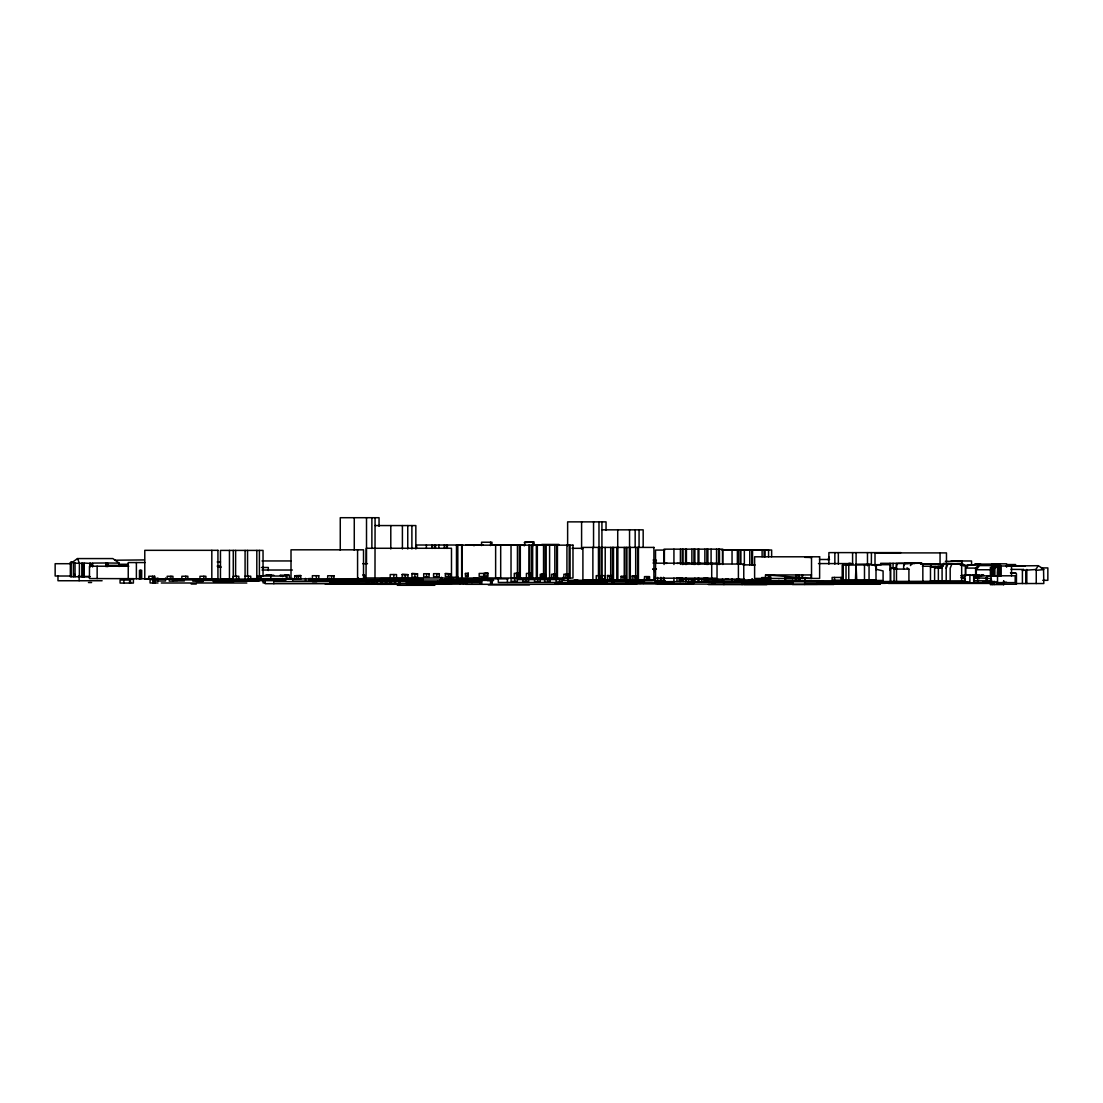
<?xml version="1.0" encoding="UTF-8"?>
<svg xmlns="http://www.w3.org/2000/svg" width="1103" height="1103" viewBox="0 0 1103 1103"><rect width="100%" height="100%" fill="white"/><g stroke="black" fill="none" stroke-linecap="round" stroke-linejoin="round"><path stroke-width="1.5" d="M994.878 568.362L995.333 565.977L994.368 565.977L993.486 568.362L994.823 568.362M999.966 567.948L999.304 566.101L997.898 566.101L997.677 572.857M998.629 567.948L999.304 566.101M946.195 568.307L948.097 563.578L959.872 563.84L961.664 565.122L961.664 580.798M952.054 563.578L950.179 568.238L950.179 580.798M541.794 574.249L540.236 578.041L540.236 574.249L545.42 574.263L545.42 577.255L543.545 577.255M827.981 559.759L829.166 557.236M946.195 580.812L946.195 566.032L947.367 563.592L943.313 563.592L942.086 566.17L942.086 580.936M903.647 565.867L904.832 563.426L921.736 563.233L922.797 565.246M930.477 581.267L930.477 566.239L931.87 563.964L941.093 564.019L943.479 565.232M1022.412 583.528L1022.412 570.416L1035.814 569.52L1038.295 565.701L1043.548 569.038L1043.81 583.528L1015.946 583.528M976.307 574.442L976.307 569.755L979.574 565.577L992.907 565.577M965.704 575.959L965.704 568.1L968.861 564.833L978.816 564.833L975.617 568.086L975.617 575.959M910.402 565.563L912.498 563.302M1022.412 570.403L1023.46 569.465L1023.46 570.416M974.363 578.524L977.603 575.821L997.526 575.931L997.526 581.984L987.144 581.984L987.144 575.931M524.242 545.875L525.028 541.89L533.728 541.89L534.431 544.772M998.629 576.124L998.629 566.611L999.966 565.577L1001.179 565.577L1001.179 575.904M998.629 566.611L1001.179 565.577M150.89 579.103L154.654 576.262L154.654 579.103M524.242 542.538L533.728 541.89M931.677 566.556L930.477 567.438L935.73 566.556L931.677 566.556L941.369 566.432M119.152 566.515L119.152 563.123L112.837 558.573L77.5 558.573L71.102 563.233L71.102 576.731M90.019 576.731L70.344 576.731L70.344 562.654L71.474 561.896L75.032 563.054L75.032 576.731L74.37 573.725M70.344 562.654L73.156 561.896M943.313 566.294L936.847 566.501L934.613 567.99L938.35 567.99L940.956 566.487M894.533 567.824L893.113 568.748L894.561 567.838L896.491 569.065L908.913 569.148L908.913 581.433M944.085 564.405L938.35 568.169L942.086 568.266M114.988 560.214L144.41 559.924M972.033 575.228L973.108 574.815M711.766 584.011L714.965 582.991M968.448 564.943L963.167 565.894M428.571 583.694L431.824 582.853M484.658 573.422L487.981 573.215L487.981 576.4L484.658 576.4L484.658 573.422L487.981 573.215M992.328 576.207L992.273 566.101L1038.295 565.701M992.273 566.101L994.823 565.825M981.656 575.518L983.904 575.283L981.656 575.228M969.882 574.925L961.14 575.697L969.882 574.925L969.882 581.888L961.14 581.888M554.519 574.194L553.237 574.373L556.601 574.194L551.569 574.277L551.569 578.041M465.466 573.45L468.237 573.188L468.237 576.428L465.466 576.428L465.466 573.45L465.962 576.428M941.231 567.025L941.576 567.287M1035.814 569.52L1036.241 570.32L1043.81 569.548M294.694 575.766L300.774 575.587L300.774 579.116L294.694 579.116L294.694 575.766L300.774 575.587M990.894 576.207L990.894 567.838L992.714 567.7M993.665 567.742L990.894 567.838M528.268 573.491L531.922 573.367L531.922 576.759L529.826 576.759M84.159 576.731L84.159 563.371L75.032 563.178M363.149 575.339L364.652 575.27L364.652 579.53M980.553 564.005L974.776 564.157L998.408 564.005L992.493 564.157M1010.872 572.857L1015.477 572.747L1016.442 573.753L1016.442 584.232L996.423 584.232M956.756 563.633L962.147 563.55L964.422 564.998M961.664 565.122L960.534 565.26M92.294 566.487L92.294 563.081L105.791 562.985L107.777 563.33L107.777 566.68M625.691 579.42L625.691 576.579L624.367 576.648L624.905 579.93M468.237 573.188L467.713 576.428M907.866 563.371L897.677 563.426L896.491 565.853L896.491 581.433M944.058 581.267L890.314 581.433L890.314 569.162L892.217 567.824L896.491 569.065L894.698 567.921M71.474 561.896L75.032 563.054M852.853 563.619L848.304 563.633L850.22 563.371M445.336 573.574L450.948 573.794L450.948 576.414L445.336 576.414L445.336 573.574L450.948 573.794M957.266 563.978L957.997 563.978M652.976 569.162L656.409 569.134M636.982 579.93L636.982 576.193L635.356 576.207L635.935 579.93M938.35 580.936L965.277 580.854L965.277 578.799L961.857 578.082M316.823 581.639L312.411 581.639M217.181 561.979L220.503 561.965M83.993 576.731L83.993 563.026L92.624 563.55L92.624 566.845M855.694 564.253L871.37 564.019L871.425 552.617M375.075 525.566L415.845 525.566L415.845 548.963M601.921 529.84L643.173 529.84L643.173 547.047M558.89 544.441L541.752 544.441L542.345 545.351M465.756 544.772L483.004 544.772M490.821 544.772L524.78 544.772M534.307 544.772L558.89 544.772M462.653 545.006L416.562 545.006L416.562 548.398M572.043 548.329L582.867 548.329M664.695 550.08L655.527 550.08L655.54 578.193L717.033 578.193L717.033 563.192L655.54 563.192M721.789 550.011L771.645 550.011L771.645 556.739M900.972 552.617L828.891 552.617L828.891 564.129M819.529 559.483L829.511 559.483M653.252 559.841L656.023 559.841M262.004 560.944L290.985 560.944M653.321 560.903L656.478 560.903M951.144 560.972L971.55 560.972L971.55 564.557M945.368 561.344L962.023 561.344M145.031 562.558L128.238 562.558L128.238 578.717L190.971 578.896M653.721 562.64L654.686 562.64M652.99 563.026L656.147 563.026M914.732 563.233L921.736 563.233M880.58 563.316L914.966 563.371L904.832 563.426L903.647 565.646L903.647 569.093M71.378 563.702L55.15 563.702L55.15 576.014L71.378 576.014M362.735 563.702L367.492 563.702M818.454 563.578L851.158 563.578M931.87 563.964L920.453 563.964L930.036 564.171M952.082 563.895L959.872 563.84M682.109 564.033L743.767 564.033L743.767 579.158L682.109 579.158M930.822 564.171L940.666 564.171M119.372 564.267L127.672 564.267M976.293 564.557L968.117 565.053M1007.067 564.557L1015.67 564.557M742.939 564.874L754.824 564.874M871.66 564.695L890.659 564.695L890.659 581.502L866.269 581.502M752.687 565.094L754.769 565.094M960.189 564.777L964.656 564.777M107.639 565.37L128.017 565.37M128.789 566.211L89.467 566.211L89.467 578.565L133.835 578.675M217.153 566.129L220.49 566.129M922.411 566.239L930.477 566.239M1006.322 566.239L1025.128 566.239M217.705 567.107L221.248 567.107M993.5 567.411L990.384 567.411L990.384 575.987M261.452 567.494L268.305 567.494L268.305 570.568M965.704 568.086L975.617 568.086M1041.26 567.907L1047.85 567.907L1047.85 580.316L1042.735 580.316M652.811 569.065L656.244 569.065M976.307 569.755L990.618 569.755M262.018 570.017L292.378 570.017M1010.472 572.747L1015.477 572.747M485.996 573.436L479.185 573.436L479.185 576.442L485.996 576.442M515.887 573.45L519.472 573.45L519.472 576.442L517.445 576.442M531.922 573.367L526.421 573.436L526.421 578.041M411.957 573.56L417.527 573.794L417.527 577.255L411.957 577.255L411.957 573.56L417.527 573.794M402.181 574.47L407.931 574.663L407.931 577.531L402.181 577.531L402.181 574.47L407.931 574.663M811.518 574.939L765.468 574.939L765.468 578.441M265.106 575.214L269.435 575.214M270.194 575.242L273.778 575.242M287.718 575.228L280.19 575.228L282.616 576.593M969.013 575.228L979.492 575.228M979.905 575.228L982.814 575.283M607.45 579.93L607.45 575.559L611.159 575.725L611.159 579.93M972.033 575.49L974.17 574.815L973.094 575.228M599.591 575.821L601.604 575.821L601.604 578.648L599.591 578.648M610.428 575.766L612.716 575.766L612.716 579.047L610.428 579.047M973.673 575.049L980.981 575.807L973.673 575.049L973.673 583.06M632.171 579.93L632.171 576.028L636.982 576.193M987.144 575.807L1015.174 575.794L1015.174 582.618L973.673 582.618M154.654 576.262L148.808 576.262L148.808 579.103M245.087 576.18L250.726 576.18L250.726 579.144M256.82 550.411L256.806 579.144L256.806 576.221L262.583 576.221M635.356 576.276L637.686 576.276M77.913 576.455L89.674 576.455M620.989 579.93L620.989 576.414L626.297 576.579L626.297 579.42L624.367 579.42M620.989 576.414L624.905 576.731M450.424 577.269L458.31 577.269M961.044 577.407L963.857 577.407L964.187 578.275L961.375 578.275M497.66 577.738L501.231 577.738M553.237 577.558L556.601 577.558M974.018 577.641L991.363 578.592L991.363 580.798L974.018 580.798L974.018 577.641L979.436 578.592M366.21 577.972L451.485 577.972L451.485 548.274L366.21 548.274L366.017 579.53M473.587 577.82L477.682 577.82M512.206 577.793L521.085 577.793M535.879 577.986L539.836 577.986M565.453 577.82L569.079 577.82L569.079 574.222L563.867 574.222L563.867 578.041M138.881 578.648L141.667 578.51L141.667 570.292L139.461 570.292L139.461 578.51M146.92 578.675L150.008 578.62M155.385 578.606L157.867 578.606M248.809 578.661L292.378 578.661M380.563 578.62L423.249 578.62M481.418 578.565L493.399 578.661M364.376 578.717L291.013 578.91L291.013 549.818L363.521 549.818L363.521 578.91M444.454 578.923L508.152 578.841M601.038 578.799L604.692 578.799L604.692 575.683L596.24 575.656L596.24 579.93M703.3 578.923L705.81 578.923M714.496 578.923L717.005 578.923M691.898 579.061L700.653 579.158M725.829 579.006L728.297 579.006M736.969 578.992L739.561 578.992M149.925 579.268L186.903 579.268M191.646 579.337L231.699 579.199M266.774 579.199L292.695 579.199M520.271 579.199L526.476 579.199M531.798 579.268L534.693 579.268M171.034 579.392L208.343 579.392M350.271 579.53L383.196 579.53M517.679 579.571L563.702 579.571M635.356 579.585L637.686 579.585M174.246 579.764L214.12 579.764M230.954 579.764L268.305 579.764M310.343 579.833L317.485 579.833M647.351 579.833L649.557 579.833L649.557 576.607L644.497 576.607L644.497 579.93M876.003 579.82L842.209 579.82L842.209 565.163L881.269 564.695M252.739 580.068L257.688 580.068M309.943 579.93L351.237 579.93M370.939 580.054L448.245 580.054M453.967 579.902L459.882 579.902M478.288 579.861L474.428 579.861L470.995 581.474L481.721 581.474L478.288 579.861L479.074 581.474M574.291 579.999L577.793 579.999M708.981 580.013L770.694 580.013L770.694 576.648M198.788 580.164L246.7 580.164M465.797 580.109L471.781 580.109M645.889 580.302L563.385 580.302L563.385 576.938M196.817 580.44L236.635 580.44M440.897 580.385L493.592 580.385M627.276 580.385L633.811 580.385M640.485 580.468L652.48 580.44M659.318 580.536L663.551 580.536L663.551 577.31M863.939 580.454L883.089 580.454L883.089 570.94L876.003 569.231M102.11 580.743L57.976 580.743L57.976 575.807M237.214 580.647L285.898 580.647M338.704 580.674L358.627 580.674M493.344 580.55L487.402 580.55L487.402 578.096M623.126 580.633L665.261 580.633M735.977 580.702L799.951 580.674L799.951 577.71M178.534 580.95L184.394 580.95M680.193 580.909L682.44 580.909L682.44 577.862L676.98 577.931L676.98 581.543M691.939 580.936L694.394 580.936M877.037 580.798L800.089 580.798L800.089 577.558M177.486 581.116L169.269 581.116L169.269 578.234M192.763 581.157L199.409 581.157M219.8 581.06L258.998 581.06M339.586 581.226L292.695 581.226L292.695 578.386M421.318 581.129L358.323 581.06L358.323 577.903M704.831 581.088L707.202 581.088L707.202 577.917M716.081 581.198L718.439 581.198M851.723 581.005L876.333 581.005M930.477 581.033L944.582 581.033M389.979 581.446L396.349 581.446M569.796 581.46L573.146 581.46M613.158 581.405L625.98 581.405M762.145 581.24L823.362 581.24M196.031 581.46L203.269 581.46M213.1 581.502L219.428 581.502M227.411 581.502L234.029 581.502M275.405 581.639L377.254 581.557M383.623 581.488L388.408 581.488M567.631 581.474L644.304 581.639L644.304 578.965M655.527 581.681L722.782 581.543M831.359 581.543L835.826 581.543M949.49 581.626L934.613 581.626L934.613 567.383M352.753 581.832L390.159 581.832M392.034 581.695L470.65 581.777L470.65 579.24M658.215 581.695L664.695 581.695M669.714 581.708L672.251 581.708M700.819 581.915L703.562 581.915M738.128 581.695L740.623 581.695M749.75 581.75L751.681 581.75M762.366 581.722L764.517 581.722M772.831 581.722L817.213 581.722M575.532 582.026L605.45 582.026M688.479 582.012L771.645 582.012M817.282 581.929L860.685 581.929M865.331 582.108L869.812 582.108M880.58 581.984L916.166 581.984M923.652 582.122L945.85 582.122M953.488 582.081L958.135 582.081M964.325 582.094L966.848 582.094M228.735 582.219L218.256 582.219L218.256 579.047M573.877 582.219L567.88 582.219L567.88 578.827M635.976 582.163L636.817 582.163M768.557 582.343L722.479 582.343L722.479 578.937M828.891 582.205L967.083 582.219M982.732 582.246L991.307 582.343M1003.551 582.274L1006.584 582.274M88.461 582.536L91.59 582.536M329.618 582.398L355.428 582.398M408.4 582.577L438.456 582.577M451.044 582.563L465.838 582.563M573.863 582.453L498.308 582.453L498.308 579.185M884.399 582.508L887.722 582.508M895.939 582.384L900.048 582.384M928.45 582.412L932.614 582.412M957.597 582.549L966.283 582.494M983.104 582.439L991.597 582.577M454.174 582.605L481.653 582.605M884.537 582.784L896.367 582.77M903.012 582.798L946.539 582.811M952.744 582.756L967.496 582.756M158.019 582.977L150.077 582.977L150.077 579.626L155.082 579.626L155.082 582.977M161.3 582.991L246.824 583.004M265.12 582.908L263.079 582.908L263.079 579.516M414.687 582.867L453.14 582.908M563.702 582.963L589.223 582.963M866.365 582.963L832.6 582.963L842.72 583.115M879.505 583.004L965.346 582.963M966.007 583.06L983.904 583.06M630.888 583.129L674.512 583.129M760.753 583.211L793.181 583.225M879.008 583.101L922.011 583.073M940.28 583.142L971.908 583.142M335.188 583.501L350.795 583.501M420.036 583.528L426.778 583.528M442.882 583.335L452.271 583.335M554.823 583.377L693.939 583.501M742.085 583.515L784.205 583.515M804.694 583.335L885.488 583.335M888.356 583.418L991.349 583.418M447.515 583.694L265.216 583.694L265.216 580.343M560.31 583.597L590.326 583.528M603.658 583.721L656.561 583.708M792.533 583.556L778.911 583.556L778.911 580.288M325.137 583.956L390.338 583.956M408.082 583.79L449.045 583.79L449.045 581.295M558.435 583.873L636.817 583.873L636.817 580.978M775.905 583.942L779.78 583.942M191.191 584.025L196.306 584.025M434.417 584.19L466.872 584.066M589.416 584.19L626.339 584.19M657.14 584.011L776.236 584.19M377.323 584.3L397.687 584.3M465.756 584.3L558.89 584.3M744.07 584.397L817.392 584.3M833.123 584.259L880.359 584.259M708.402 584.576L766.847 584.631M833.882 584.48L792.437 584.48L792.437 580.261M488.339 584.907L529.468 584.907M397.342 585.293L434.858 585.293M804.707 557.346L811.119 557.456L804.707 556.794M284.684 575.173L289.344 575.339L289.344 578.634M858.286 581.005L859.527 581.005M956.287 564.06L957.501 564.06M1023.46 569.465L1011.051 569.396M632.171 576.028L635.935 576.276M107.556 566.432L107.556 562.999L119.152 563.123M943.313 563.592L956.136 563.895M948.097 563.578L955.943 563.84M766.102 574.939L811.518 578.441L811.518 556.794M607.45 575.559L609.532 575.725L609.532 579.93M611.159 575.725L610.428 575.669L611.944 575.656L610.704 575.559L610.704 547.405M676.939 563.426L678.414 563.371M287.718 575.173L289.344 575.339M665.633 563.399L667.15 563.316M712.207 563.357L710.429 563.426M625.691 576.635L624.27 576.414L624.27 547.405M699.523 563.454L700.763 563.343M687.652 563.302L689.596 563.302M419.278 582.867L422.573 583.694M961.485 577.724L965.277 578.799M938.722 566.404L941.383 567.287M363.08 574.704L364.652 575.27M688.093 582.839L691.278 584.011M907.038 567.824L908.913 569.148M473.104 544.772L474.014 545.806M256.806 576.221L259.398 579.144M654.217 561.772L655.775 563.564M998.56 567.576L997.677 565.88L997.236 576.124M653.638 569.051L654.879 571.519M875.561 565.177L876.333 566.873M77.5 558.573L79.388 563.123L79.388 576.731M997.898 566.101L998.436 567.576M996.216 567.576L995.775 565.88L994.878 567.576L994.878 576.317M399.948 580.316L400.196 583.639L400.251 580.302M382.079 580.316L382.107 583.639M233.284 579.144L233.271 576.249L238.813 576.249L238.813 579.144M1036.241 570.32L1036.241 583.528M1026.81 569.479L1026.81 583.528M1025.762 570.416L1025.762 583.528M1011.52 565.742L1011.52 575.904M1006.584 567.163L1006.584 563.812L991.928 563.812L991.928 567.163M1003.923 581.143L1003.923 584.576L990.384 584.576L990.384 581.143M1003.702 581.143L1003.702 584.576M1003.551 581.143L1003.551 584.576M999.842 566.611L999.842 576.249M999.456 563.812L999.456 567.163M994.134 581.198L994.134 584.576M993.486 566.101L993.486 576.317M992.328 581.226L992.328 584.576M991.059 575.931L991.059 581.984M990.894 581.226L990.894 584.576M985.972 577.641L985.972 580.798M977.603 575.821L977.603 582.618M974.363 575.807L974.363 582.618M965.373 565.894L965.373 575.752M965.015 575.697L965.015 581.888M962.023 560.972L962.023 564.584M946.471 564.364L946.471 552.906L875.01 552.906L875.01 565.991M940.059 552.906L940.059 564.364M938.35 567.99L938.35 581.626M922.839 565.646L922.839 581.433M896.339 563.316L896.339 568.403M894.078 569.079L894.078 581.433M893.072 563.316L893.072 568.403M889.997 563.316L889.997 570.099M876.333 564.695L876.333 570.058M876.003 565.163L876.003 580.454M869.054 565.163L869.054 579.82M867.482 552.617L867.482 565.77M864.49 565.163L864.49 579.82M856.728 579.82L856.066 564.833L855.432 579.82M856.107 552.617L856.093 565.77M852.591 552.617L852.591 564.129M848.772 579.82L848.772 565.163L847.504 564.75L846.015 565.163L846.015 579.82M842.885 565.163L842.885 579.82M842.789 565.163L842.789 579.82M838.335 552.617L838.363 564.129M834.861 552.617L834.861 564.129M834.544 577.434L834.544 580.164M811.174 574.939L811.174 578.441M805.121 577.352L805.121 580.798M804.694 580.192L804.694 584.48M802.557 574.939L802.557 578.441M802.239 574.939L802.239 578.441M799.303 574.939L799.303 578.441M799.082 574.939L799.082 578.441M796.683 574.939L796.683 578.441M796.159 574.939L796.159 578.441M795.594 577.738L795.594 580.412M786.163 580.316L786.163 583.556M768.943 574.939L768.943 578.441M768.557 556.794L768.557 549.97L722.479 549.97L722.479 563.605M768.474 574.939L768.474 578.441M767.343 577.586L767.343 580.412M765.096 549.97L765.096 556.794M764.076 549.97L764.076 556.794M762.104 549.97L762.104 556.781M761.304 580.013L761.304 582.343M758.864 580.026L758.864 582.343M752.536 549.97L752.536 565.301M752.536 578.937L752.536 582.343M751.708 549.97L751.708 565.301M751.708 578.937L751.708 582.343M751.171 579.723L751.171 582.343M750.302 579.778L750.302 582.343M749.75 549.97L749.75 564.929M749.75 579.723L749.75 582.343M748.579 579.778L748.579 582.343M744.346 549.97L744.346 565.301M744.346 578.937L744.346 582.343M743.698 579.985L743.698 582.343M742.085 581.212L742.085 584.631M741.078 579.985L741.078 582.343M740.899 549.97L740.899 563.605M740.044 549.97L740.044 563.605M740.003 579.971L740.003 582.343M738.776 579.971L738.776 582.343M738.265 549.97L738.265 563.536M738.403 564.033L738.403 579.158M737.383 549.97L737.383 563.605M737.259 579.971L737.259 582.343M735.108 579.971L735.108 582.343M732.047 549.97L732.047 563.605M732.047 578.937L732.047 582.343M723.913 581.212L723.913 584.631M722.782 564.502L722.782 549.156L664.061 549.156L664.061 564.502M719.487 549.156L719.487 564.502M718.563 549.156L718.563 564.502M717.736 579.089L717.736 581.543M716.867 579.116L716.867 581.543M716.564 549.156L716.564 564.309M715.158 579.116L715.158 581.543M713.365 579.034L713.365 581.543M711.711 563.192L711.711 578.193M711.09 549.156L711.09 564.502M707.905 549.156L707.905 564.502M707.905 578.137L707.905 581.543M706.871 549.156L706.871 564.502M706.871 578.137L706.871 581.543M705.617 577.917L705.617 581.543M704.872 549.156L704.872 564.364M704.031 578L704.031 581.543M701.756 579.103L701.756 581.543M698.902 549.156L698.902 564.502M698.902 578.137L698.902 581.543M698.061 549.156L698.061 564.502M698.061 578.137L698.061 581.543M694.89 549.156L694.89 564.502M694.89 578.137L694.89 581.543M693.939 549.156L693.939 564.502M692.877 578.965L692.877 581.543M691.884 549.156L691.884 564.253M691.278 578.965L691.278 581.543M688.644 578.965L688.644 581.543M686.424 549.156L686.424 564.502M686.424 578.137L686.424 581.543M685.749 579.103L685.749 581.543M685.542 549.156L685.542 564.502M685.542 578.137L685.542 581.543M683.102 579.103L683.102 581.543M683.033 549.156L683.033 564.502M682.288 549.156L682.288 564.502M680.896 577.862L680.896 581.543M680.399 549.156L680.399 564.391M680.193 577.862L680.193 581.543M679.131 577.931L679.131 581.543M673.933 549.156L673.933 564.502M673.933 578.137L673.933 581.543M664.378 549.914L664.378 563.385M664.061 578.137L664.061 581.543M660.876 577.31L660.876 580.633M657.622 577.407L657.622 580.633M655.499 580.054L655.499 583.501M654.699 577.407L654.699 580.633M648.04 576.607L648.04 579.93M646.565 576.607L646.565 579.93M643.407 580.054L643.407 583.501M640.098 580.33L640.098 583.501M639.064 529.84L639.064 547.047M638.444 547.405L638.444 579.93M637.644 547.405L637.644 579.93M635.686 547.405L635.686 576.028M635.163 529.84L635.163 547.047M634.018 576.262L634.018 579.93M630.296 547.405L630.296 579.93M629.551 529.84L629.551 547.047M629.317 547.405L629.317 579.93M628.517 580.978L628.517 583.873M627.662 580.978L627.662 583.873M626.918 547.405L626.918 579.93M626.035 547.405L626.035 579.93M625.98 580.978L625.98 583.873M623.002 576.731L623.002 579.93M617.859 547.405L617.859 579.93M617.721 529.84L617.721 547.047M616.798 547.405L616.798 579.93M613.847 580.978L613.847 583.873M613.489 547.405L613.489 579.93M612.496 547.405L612.496 579.93M611.889 580.978L611.889 583.873M606.843 580.978L606.843 583.873M606.223 580.978L606.223 583.873M606.043 530.391L606.043 521.871L567.631 521.871L567.631 545.709M605.216 547.405L605.216 579.93M602.1 547.405L602.1 579.93M601.921 521.871L601.921 547.419M601.948 575.683L601.948 578.799M601.218 547.405L601.218 579.93M601.038 575.656L601.038 579.93M600.197 575.656L600.197 579.93M599.591 575.656L599.591 579.93M599.343 547.405L599.343 575.656M598.984 521.871L598.984 547.419M598.446 547.405L598.474 579.93M593.552 521.871L593.552 547.419M592.876 547.405L592.876 579.93M581.598 521.871L581.598 549.115M576.056 580.978L576.056 583.873M570.086 545.158L570.086 578.041M569.203 545.158L569.203 578.041M567.521 574.222L567.521 578.041M566.928 545.158L566.928 574.76M565.839 574.222L565.839 578.041M562.144 579.406L562.144 582.219L556.243 582.219L556.243 579.406M559.648 579.406L559.648 582.219M557.442 545.158L557.442 578.041M556.657 545.158L556.657 578.041M555.264 574.277L555.264 578.041M554.823 545.158L554.823 574.76M553.513 574.277L553.513 578.041M550.094 579.516L550.094 582.26L544.592 582.26L544.592 579.337L547.805 579.516L547.805 582.26M549.597 545.158L549.597 578.041M546.164 545.158L546.164 578.041M545.144 545.158L545.144 578.041M543.82 574.249L543.82 578.041M543.545 545.158L543.545 578.041M542.193 574.249L542.193 578.041M537.699 578.634L537.699 581.86M537.34 545.158L537.34 578.041M536.348 545.158L536.348 578.041M532.832 542.579L532.832 545.916M532.666 545.158L532.666 578.041M531.784 545.158L531.784 578.041M530.433 573.367L530.433 578.041M529.826 545.158L529.826 574.76M528.902 545.158L528.833 578.041M526.103 578.537L526.103 581.446M520.313 545.158L520.313 578.041M519.348 545.158L519.348 578.041M518.065 578.041L518.065 573.353L514.288 573.353L514.288 578.041M517.445 545.158L517.445 574.76M516.48 573.353L516.48 578.041M514.701 578.537L514.701 581.322M511.02 545.158L511.02 578.041M507.408 579.185L507.408 582.453M500.693 545.158L500.693 578.041M495.633 545.158L495.633 578.041M491.979 544.772L491.979 542.221L481.57 542.221L481.57 545.585M490.587 542.221L490.587 545.585M490.587 579.254L490.587 584.3M487.236 573.408L487.236 576.4M483.707 573.436L483.707 576.442M481.57 579.254L481.57 584.3M479.502 579.433L479.502 582.605M471.974 579.433L471.974 582.605M464.584 579.24L464.584 581.777M463.494 581.791L463.494 584.066M462.198 545.158L462.198 578.041M461.661 545.158L461.661 578.041M459.841 581.129L459.841 584.066M459.537 579.254L459.537 581.764M456.959 575.656L456.959 578.923M456.49 545.006L456.49 577.269M453.374 579.254L453.374 581.764M448.645 573.794L448.645 576.414M447.349 545.006L447.349 548.398M446.384 545.006L446.384 548.398M445.364 581.253L445.364 583.79M444.302 545.006L444.302 548.398M441.71 577.379L441.724 580.054M441.297 577.407L441.186 583.79M439.725 580.123L439.725 582.908M438.842 545.006L438.842 548.398M437.781 581.295L437.781 583.79M436.774 573.67L436.774 576.662M435.506 545.006L435.506 548.398M434.651 545.006L434.651 548.398M432.417 545.006L432.417 548.398M431.88 545.006L431.88 548.398M426.558 573.725L426.558 576.952M426.378 545.006L426.378 548.398M422.78 579.254L422.78 581.764M414.88 573.794L414.88 577.255M411.888 525.566L411.888 548.963M408.4 580.192L408.4 583.639M407.752 525.566L407.752 548.963M406.414 580.192L406.414 583.639M405.242 574.663L405.242 577.531M402.402 525.566L402.402 548.963M400.196 580.371L400.196 583.639M399.272 580.357L399.272 583.639M396.515 577.875L396.515 574.553L390.186 574.553L390.186 577.875M395.343 580.523L395.343 583.639M393.826 574.553L393.826 577.875M391.234 580.288L391.124 583.639M390.793 525.566L390.793 548.963M390.104 580.468L390.104 583.639M386.326 580.468L386.326 583.639M381.086 580.426L381.086 583.639M379.046 526.269L379.046 517.707L340.262 517.707L340.262 550.232M377.24 580.426L377.24 583.639M375.075 517.707L374.992 577.972M374.138 580.509L374.138 583.639M372.456 580.509L372.456 583.639M371.876 517.707L371.876 548.522M368.499 580.33L368.278 583.639M367.919 580.33L367.919 583.639M366.72 580.33L366.72 583.639M366.513 517.707L366.513 563.923M359.192 580.55L359.192 583.639M357.965 580.55L357.965 583.639M357.579 549.818L357.579 578.91M354.27 517.707L354.27 550.232M333.34 578.455L333.34 579.93M331.603 575.752L331.603 579.089M331.424 578.441L331.424 579.93M329.618 578.151L329.618 579.93M316.382 575.711L316.382 579.02M310.412 578.386L310.412 581.226M309.102 578.386L309.102 581.226M305.531 578.386L305.531 581.226M298.568 575.766L298.568 579.116M296.748 575.587L296.748 579.116M286.284 575.228L286.284 578.661M273.861 580.343L273.861 583.694M270.814 576.042L270.814 579.034M263.038 575.766L263.038 550.411L220.462 550.411L220.462 579.144L287.001 579.034L287.001 576.042L261.094 576.042L261.094 579.034M260.005 576.221L260.005 579.144M259.398 550.411L259.398 576.221M248.258 576.18L248.258 579.144M247.555 550.411L247.555 576.18M245.087 550.411L245.087 579.144M236.538 576.249L236.538 579.144M235.628 550.411L235.601 576.249M233.271 550.411L233.271 579.144M229.452 550.411L229.452 579.144M211.817 550.328L211.817 579.103M205.889 579.103L205.889 576.262L199.96 576.262L199.96 579.103M203.834 576.262L203.834 579.103M187.855 579.103L187.855 576.249L181.843 576.249L181.843 579.103M185.787 576.249L185.787 579.103M173.281 578.813L173.281 581.116M172.937 579.103L172.937 576.276L167.173 576.276L167.173 579.103M170.924 576.276L170.924 579.103M165.56 577.986L165.56 580.991L155.84 580.991L155.84 578.193M157.881 577.986L157.881 580.991M154.268 579.626L154.268 582.977M152.793 579.626L152.793 582.977M152.586 576.262L152.586 579.103M140.646 570.292L140.646 578.51M136.386 562.558L136.386 578.717M133.394 579.034L133.394 583.073L120.075 583.073L120.075 580.026L129.602 580.026L129.602 583.073M130.526 579.034L130.526 583.073M123.867 580.026L123.867 583.073M106.191 563.357L106.191 566.694M105.791 562.985L105.791 566.418M97.147 566.211L97.147 578.565M90.474 563.426L90.474 566.749M89.991 563.026L89.991 566.446M82.628 563.399L82.628 576.731M81.939 562.999L81.939 576.731M79.14 575.807L79.14 580.743M73.363 563.054L73.363 576.731M270.194 575.173L266.568 575.173L271.724 575.311L270.194 575.173M572.981 545.158L457.814 545.158L457.814 578.041L572.981 578.041L572.981 545.158M653.914 547.405L582.908 547.405L582.908 579.93L653.914 579.93L653.914 547.405M217.939 550.328L144.783 550.328L144.783 579.103L217.939 579.103L217.939 550.328M819.626 556.794L754.617 556.794L754.617 578.441L819.626 578.441L819.626 556.794M429.039 573.725L423.704 573.725L423.704 576.952L429.039 576.952L429.039 573.725M439.27 573.67L433.576 573.67L433.576 576.662L439.27 576.662L439.27 573.67M318.767 575.711L312.37 575.711L312.37 579.02L318.767 579.02L318.767 575.711M333.975 575.752L327.688 575.752L327.688 579.089L333.975 579.089L333.975 575.752M841.037 577.434L832.131 577.434L832.131 580.164L841.037 580.164L841.037 577.434M769.26 577.586L761.69 577.586L761.69 580.412L769.26 580.412L769.26 577.586M798.517 577.738L784.936 577.738L784.936 580.412L798.517 580.412L798.517 577.738M517.321 578.537L511.075 578.537L511.075 581.322L517.321 581.322L517.321 578.537M528.585 578.537L522.725 578.537L522.725 581.446L528.585 581.446L528.585 578.537M540.249 578.634L534.555 578.634L534.555 581.86L540.249 581.86L540.249 578.634M491.979 584.3L491.979 579.144L491.979 584.3"/></g></svg>
